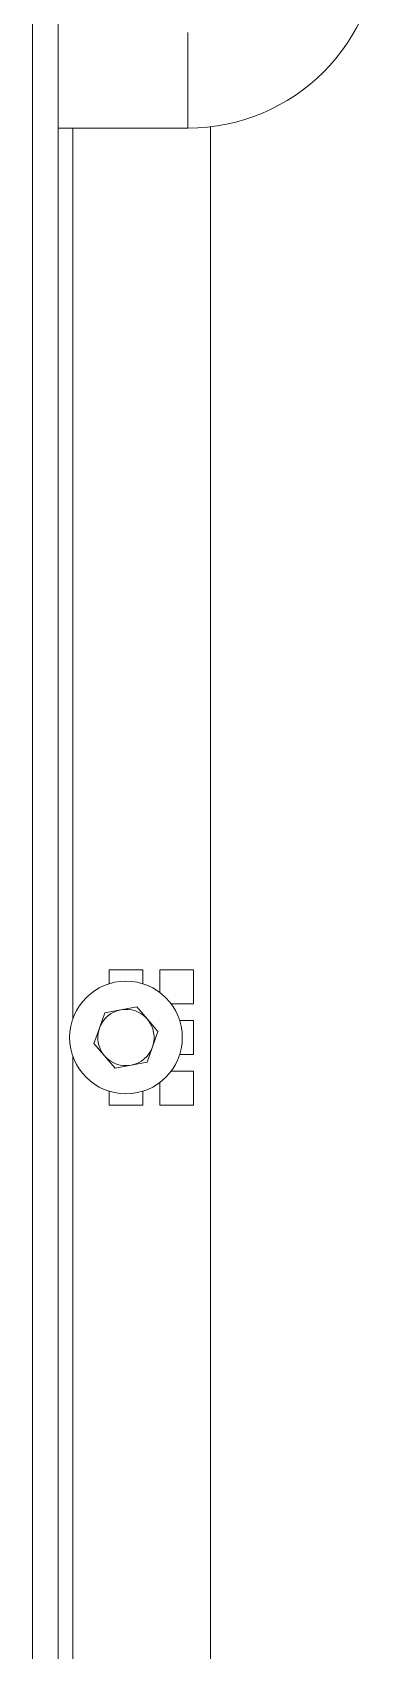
# Model space of a CAD drawing. Header units: millimetres. Extents: x -283029 to -254660, y -24907 to 10674.
# Drawn here: x -278923.13 to -278921.02, y -18288.51 to -18278.67 of the extents above; entities that cross this region are included whole.
import ezdxf

# ---------------------------------------------------------------- set-up
doc = ezdxf.new("R2010")
doc.units = ezdxf.units.MM
doc.header["$LTSCALE"] = 100

msp = doc.modelspace()

# ---------------------------------------------------------------- linework, layer by layer
at = {"color": 1, "linetype": 'Continuous', "lineweight": 0}
for p, q in [((-278922.9679, -18271.9213), (-278922.9679, -18289.7508)), ((-278923.1254, -18289.7508), (-278923.1254, -18272.0085)), ((-278922.1802, -18279.2539), (-278922.1802, -18278.6716)), ((-278922.9679, -18279.2539), (-278922.1802, -18279.2539)), ((-278922.8788, -18284.668), (-278922.8788, -18279.2539)), ((-278922.0432, -18279.2458), (-278922.0432, -18289.6138)), ((-278922.4542, -18284.3739), (-278922.6596, -18284.3739)), ((-278922.6596, -18284.3739), (-278922.6596, -18284.4582)), ((-278922.4542, -18284.4582), (-278922.4542, -18284.3739)), ((-278922.3514, -18284.3739), (-278922.3514, -18284.5109)), ((-278922.1459, -18284.3739), (-278922.3514, -18284.3739)), ((-278922.1459, -18284.5794), (-278922.1459, -18284.3739)), ((-278922.7184, -18284.7278), (-278922.6854, -18284.6346)), ((-278922.5882, -18284.6165), (-278922.6854, -18284.6346)), ((-278922.491, -18284.5984), (-278922.5882, -18284.6165)), ((-278922.491, -18284.5984), (-278922.4268, -18284.6735)), ((-278922.2829, -18284.5794), (-278922.1459, -18284.5794)), ((-278922.7513, -18284.821), (-278922.7184, -18284.7278)), ((-278922.4268, -18284.6735), (-278922.3625, -18284.7487)), ((-278922.1459, -18284.6821), (-278922.2302, -18284.6821)), ((-278922.1459, -18284.8876), (-278922.1459, -18284.6821)), ((-278922.687, -18284.8962), (-278922.7513, -18284.821)), ((-278922.3954, -18284.8419), (-278922.3625, -18284.7487)), ((-278922.8788, -18289.7508), (-278922.8788, -18284.9017)), ((-278922.6228, -18284.9713), (-278922.687, -18284.8962)), ((-278922.5256, -18284.9532), (-278922.4284, -18284.9351)), ((-278922.4284, -18284.9351), (-278922.3954, -18284.8419)), ((-278922.2302, -18284.8876), (-278922.1459, -18284.8876)), ((-278922.6228, -18284.9713), (-278922.5256, -18284.9532)), ((-278922.1459, -18284.9903), (-278922.2829, -18284.9903)), ((-278922.1459, -18285.1958), (-278922.1459, -18284.9903)), ((-278922.6596, -18285.1116), (-278922.6596, -18285.1958)), ((-278922.4542, -18285.1958), (-278922.4542, -18285.1116)), ((-278922.3514, -18285.0588), (-278922.3514, -18285.1958)), ((-278922.6596, -18285.1958), (-278922.4542, -18285.1958)), ((-278922.3514, -18285.1958), (-278922.1459, -18285.1958))]:
    msp.add_line(p, q, dxfattribs=at)
msp.add_circle((-278922.5569, -18284.7849), 0.3425, dxfattribs=at)
for centre, radius, start, end in [((-278922.1802, -18278.0894), 1.1644, 270, 0), ((-278922.5569, -18284.7849), 0.1712, 100.54515, 160.54515), ((-278922.5569, -18284.7849), 0.1712, 40.54515, 100.54515), ((-278922.5569, -18284.7849), 0.1712, 160.54515, 220.54515), ((-278922.5569, -18284.7849), 0.1712, 340.54515, 40.54515), ((-278922.5569, -18284.7849), 0.1712, 220.54515, 280.54515), ((-278922.5569, -18284.7849), 0.1712, 280.54515, 340.54515)]:
    msp.add_arc(centre, radius, start, end, dxfattribs=at)

doc.saveas('drawing.dxf')
